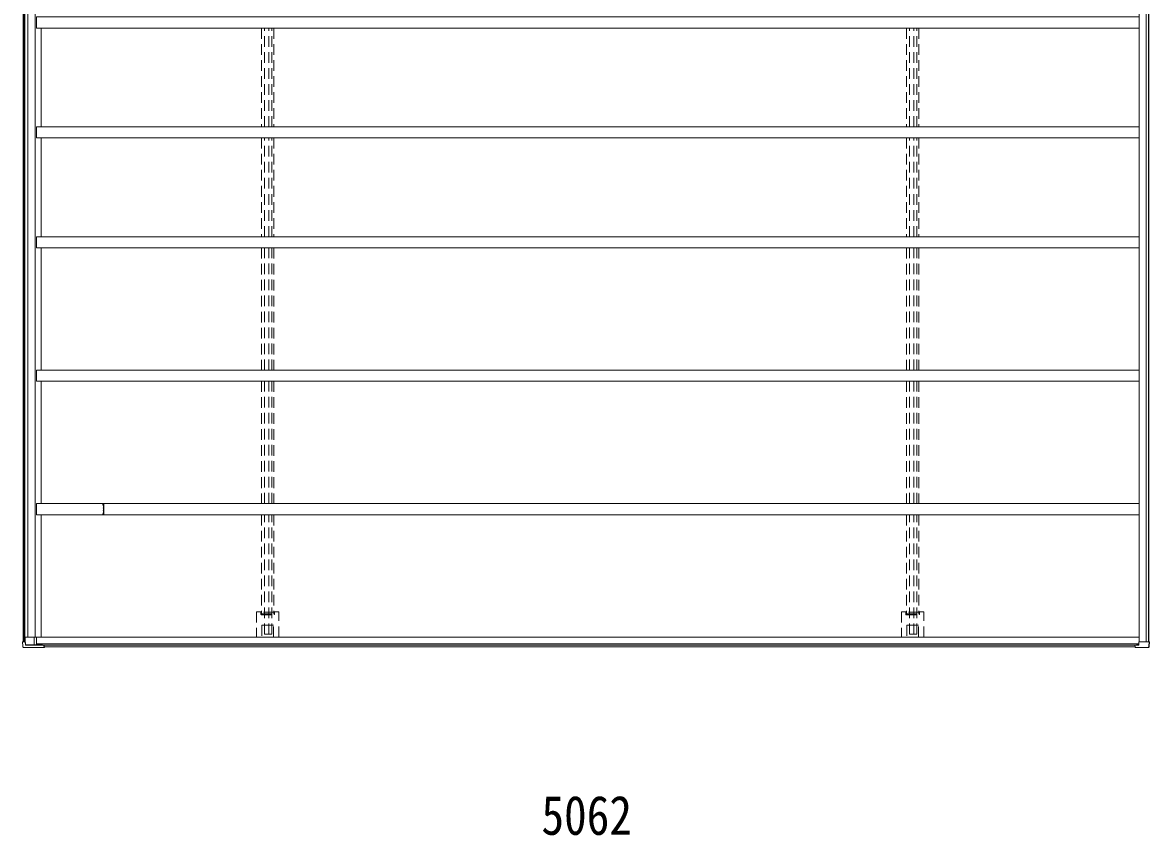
# Model space of a CAD drawing. Units: millimetres at full size, sheet at 1:40; details may follow other scales. Extents: x -11243 to 11243, y -7760 to 7760.
# Drawn here: x 1698 to 6765, y -30 to 3626 of the extents above; entities that cross this region are included whole.
import ezdxf
from ezdxf.enums import TextEntityAlignment as Align

# ---------------------------------------------------------------- set-up
doc = ezdxf.new("R2010")
doc.units = ezdxf.units.MM
doc.header["$LTSCALE"] = 40
doc.linetypes.add('DASHED1', pattern=[1.8, 1.2, -0.6])
for name, color, linetype, lineweight in [('0-3_ELV2', 4, 'Continuous', 9), ('0-4_TABLE1', 6, 'Continuous', 9), ('0-6_OTH_LINE', 6, 'Continuous', 9)]:
    doc.layers.add(name, color=color, linetype=linetype, lineweight=lineweight)
doc.styles.add('ＭＳ ゴシック', font='')
doc.styles.get('ＭＳ ゴシック').set_extended_font_data('MS Gothic')

msp = doc.modelspace()

# ---------------------------------------------------------------- linework, layer by layer
at = {"layer": '0-3_ELV2'}
for p, q in [((1700.17, 5916.73), (1700.17, 840.73)), ((1705.87, 5916.73), (1705.87, 840.73)), ((1708.1, 5916.73), (1708.1, 840.73)), ((1721.9, 5895.73), (1721.9, 861.73)), ((1755.23, 5895.73), (1755.23, 861.73)), ((6719.36, 5916.73), (6719.36, 840.73)), ((6749.56, 5916.73), (6749.56, 840.73)), ((6760.52, 5916.73), (6760.52, 840.73)), ((6762, 5916.73), (6762, 840.73)), ((1760.34, 3600.73), (6719.36, 3600.73)), ((1781.3, 3600.73), (1781.3, 3156.73)), ((1760.34, 3106.73), (6719.36, 3106.73)), ((1781.3, 3106.73), (1781.3, 2662.73)), ((1760.34, 2612.73), (6719.36, 2612.73)), ((1781.3, 2612.73), (1781.3, 2062.73)), ((1760.34, 2012.73), (6719.36, 2012.73)), ((1781.3, 2012.73), (1781.3, 1462.73)), ((2059.62, 1461.73), (2059.62, 1460.78)), ((2059.62, 1457.68), (2059.62, 1456.73)), ((2059.92, 1460.48), (2060.22, 1460.48)), ((2060.22, 1457.98), (2059.92, 1457.98)), ((2060.52, 1460.78), (2060.52, 1461.53)), ((2060.52, 1456.93), (2060.52, 1457.68)), ((2062.12, 1443.13), (2060.57, 1443.13)), ((2060.57, 1442.23), (2062.32, 1442.23)), ((2062.32, 1433.23), (2060.57, 1433.23)), ((2060.57, 1432.33), (2062.12, 1432.33)), ((2060.62, 1455.73), (2062.32, 1455.73)), ((2062.32, 1419.73), (2060.62, 1419.73)), ((2060.82, 1461.83), (2062.42, 1461.83)), ((2062.42, 1456.63), (2060.82, 1456.63)), ((2060.82, 1418.83), (2062.42, 1418.83)), ((2062.62, 1455.43), (2062.62, 1443.63)), ((2062.62, 1441.93), (2062.62, 1433.53)), ((2062.62, 1431.83), (2062.62, 1420.03)), ((2062.72, 1461.53), (2062.72, 1456.93)), ((2063.82, 1447.76), (2063.64, 1461.74)), ((2063.64, 1413.71), (2063.82, 1427.69)), ((2063.82, 1427.69), (2063.82, 1447.76)), ((1760.34, 1412.73), (6719.36, 1412.73)), ((1781.3, 1412.73), (1781.3, 862.73)), ((2059.62, 1418.73), (2059.62, 1417.78)), ((2059.62, 1414.68), (2059.62, 1413.73)), ((2059.92, 1417.48), (2060.22, 1417.48)), ((2060.22, 1414.98), (2059.92, 1414.98)), ((2060.52, 1417.78), (2060.52, 1418.53)), ((2060.52, 1413.93), (2060.52, 1414.68)), ((2062.42, 1413.63), (2060.82, 1413.63)), ((2062.72, 1418.53), (2062.72, 1413.93)), ((1760.34, 862.73), (1760.34, 826.9)), ((1760.34, 862.73), (6719.36, 862.73)), ((1760.34, 831.43), (6716.88, 831.43)), ((1793.81, 825.73), (6699.43, 825.73)), ((1795.03, 818.73), (6700.45, 818.73))]:
    msp.add_line(p, q, dxfattribs=at)
at = {"layer": '0-3_ELV2', "linetype": 'DASHED1'}
for p, q in [((2772.72, 3600.73), (2772.72, 3156.73)), ((2786.29, 3156.73), (2786.29, 3600.73)), ((2806.04, 3156.73), (2806.04, 3600.73)), ((2819.04, 3156.73), (2819.04, 3600.73)), ((2827.72, 3600.73), (2827.72, 3156.73)), ((5672.72, 3600.73), (5672.72, 3156.73)), ((5686.29, 3156.73), (5686.29, 3600.73)), ((5706.04, 3156.73), (5706.04, 3600.73)), ((5719.04, 3156.73), (5719.04, 3600.73)), ((5727.72, 3600.73), (5727.72, 3156.73)), ((2772.72, 3106.73), (2772.72, 2662.73)), ((2786.29, 2662.73), (2786.29, 3106.73)), ((2806.04, 2662.73), (2806.04, 3106.73)), ((2819.04, 2662.73), (2819.04, 3106.73)), ((2827.72, 3106.73), (2827.72, 2662.73)), ((5672.72, 3106.73), (5672.72, 2662.73)), ((5686.29, 2662.73), (5686.29, 3106.73)), ((5706.04, 2662.73), (5706.04, 3106.73)), ((5719.04, 2662.73), (5719.04, 3106.73)), ((5727.72, 3106.73), (5727.72, 2662.73)), ((2772.72, 2612.73), (2772.72, 2062.73)), ((2786.29, 2062.73), (2786.29, 2612.73)), ((2806.04, 2062.73), (2806.04, 2612.73)), ((2819.04, 2062.73), (2819.04, 2612.73)), ((2827.72, 2612.73), (2827.72, 2062.73)), ((5672.72, 2612.73), (5672.72, 2062.73)), ((5686.29, 2062.73), (5686.29, 2612.73)), ((5706.04, 2062.73), (5706.04, 2612.73)), ((5719.04, 2062.73), (5719.04, 2612.73)), ((5727.72, 2612.73), (5727.72, 2062.73)), ((2772.72, 2012.73), (2772.72, 1462.73)), ((2786.29, 1462.73), (2786.29, 2012.73)), ((2806.04, 1462.73), (2806.04, 2012.73)), ((2819.04, 1462.73), (2819.04, 2012.73)), ((2827.72, 2012.73), (2827.72, 1462.73)), ((5672.72, 2012.73), (5672.72, 1462.73)), ((5686.29, 1462.73), (5686.29, 2012.73)), ((5706.04, 1462.73), (5706.04, 2012.73)), ((5719.04, 1462.73), (5719.04, 2012.73)), ((5727.72, 2012.73), (5727.72, 1462.73)), ((2772.72, 1412.73), (2772.72, 966.23)), ((2786.29, 875.73), (2786.29, 1412.73)), ((2806.04, 875.73), (2806.04, 1412.73)), ((2819.04, 875.73), (2819.04, 1412.73)), ((2827.72, 1412.73), (2827.72, 966.23)), ((5672.72, 1412.73), (5672.72, 966.23)), ((5686.29, 875.73), (5686.29, 1412.73)), ((5706.04, 875.73), (5706.04, 1412.73)), ((5719.04, 875.73), (5719.04, 1412.73)), ((5727.72, 1412.73), (5727.72, 966.23)), ((2749.77, 975.68), (2749.77, 862.73)), ((2770.88, 976.68), (2750.77, 976.68)), ((2770.49, 975.06), (2769.46, 976.09)), ((2769.52, 975.1), (2769.52, 964.18)), ((2770.52, 963.18), (2829.92, 963.18)), ((2770.88, 976.68), (2772.43, 975.12)), ((2828.94, 975), (2771.49, 975)), ((2772.43, 975.12), (2772.72, 975.12)), ((2772.72, 966.23), (2827.72, 966.23)), ((2827.72, 975.12), (2828, 975.12)), ((2828, 975.12), (2829.56, 976.68)), ((2849.67, 976.68), (2829.56, 976.68)), ((2830.98, 976.09), (2829.94, 975.06)), ((2830.92, 964.18), (2830.92, 975.1)), ((2850.67, 862.73), (2850.67, 975.68)), ((5649.77, 975.68), (5649.77, 862.73)), ((5670.88, 976.68), (5650.77, 976.68)), ((5670.49, 975.06), (5669.46, 976.09)), ((5669.52, 975.1), (5669.52, 964.18)), ((5670.52, 963.18), (5729.92, 963.18)), ((5670.88, 976.68), (5672.43, 975.12)), ((5728.94, 975), (5671.49, 975)), ((5672.43, 975.12), (5672.72, 975.12)), ((5672.72, 966.23), (5727.72, 966.23)), ((5727.72, 975.12), (5728, 975.12)), ((5728, 975.12), (5729.56, 976.68)), ((5749.67, 976.68), (5729.56, 976.68)), ((5730.98, 976.09), (5729.94, 975.06)), ((5730.92, 964.18), (5730.92, 975.1)), ((5750.67, 862.73), (5750.67, 975.68)), ((2774.22, 915.68), (2774.22, 862.73)), ((2825.22, 916.68), (2775.22, 916.68)), ((2826.22, 862.73), (2826.22, 915.68)), ((5674.22, 915.68), (5674.22, 862.73)), ((5725.22, 916.68), (5675.22, 916.68)), ((5726.22, 862.73), (5726.22, 915.68)), ((2786.29, 875.73), (2819.04, 875.73)), ((5686.29, 875.73), (5719.04, 875.73))]:
    msp.add_line(p, q, dxfattribs=at)
at = {"layer": '0-3_ELV2'}
for points in [[(1760.34, 3600.73), (1760.34, 3650.73), (6719.36, 3650.73)], [(1760.34, 3106.73), (1760.34, 3156.73), (6719.36, 3156.73)], [(1760.34, 2612.73), (1760.34, 2662.73), (6719.36, 2662.73)], [(1760.34, 2012.73), (1760.34, 2062.73), (6719.36, 2062.73)], [(1760.34, 1412.73), (1760.34, 1462.73), (6719.36, 1462.73)]]:
    msp.add_lwpolyline(points, dxfattribs=at)
for centre, radius, start, end in [((2060.62, 1461.73), 1, 89.99977, 179.99977), ((2059.92, 1460.78), 0.3, 179.99708, 269.98543), ((2059.92, 1457.68), 0.3, 90.00291, 180), ((2060.62, 1456.73), 1, 180, 270), ((2060.62, 1418.73), 1, 90, 180), ((2060.57, 1442.68), 0.45, 90, 270), ((2060.57, 1432.78), 0.45, 90, 270), ((2060.22, 1460.78), 0.3, 269.98454, 359.99911), ((2060.22, 1457.68), 0.3, 0.00291, 90.00291), ((2060.82, 1461.53), 0.3, 90.00874, 179.99709), ((2060.82, 1456.93), 0.3, 179.99709, 269.99709), ((2060.82, 1418.53), 0.3, 90, 179.99709), ((2062.12, 1443.63), 0.5, 270, 0), ((2062.12, 1431.83), 0.5, 0, 90), ((2062.32, 1455.43), 0.3, 0, 90), ((2062.32, 1441.93), 0.3, 0, 90), ((2062.32, 1433.53), 0.3, 269.9976, 0.00051), ((2062.32, 1420.03), 0.3, 269.99709, 0), ((2062.42, 1461.53), 0.3, 0, 90.00874), ((2062.42, 1456.93), 0.3, 269.99709, 0), ((2062.42, 1418.53), 0.3, 0, 90), ((2062.64, 1461.73), 1, 0.76383, 90), ((2059.92, 1417.78), 0.3, 180, 270), ((2059.92, 1414.68), 0.3, 90.00291, 180), ((2060.62, 1413.73), 1, 180, 270), ((2060.22, 1417.78), 0.3, 269.99854, 0.00146), ((2060.22, 1414.68), 0.3, 0.00291, 90.00291), ((2060.82, 1413.93), 0.3, 179.99709, 269.99709), ((2062.42, 1413.93), 0.3, 269.99709, 0), ((2062.64, 1413.73), 1, 270, 359.23428)]:
    msp.add_arc(centre, radius, start, end, dxfattribs=at)
at = {"layer": '0-3_ELV2', "linetype": 'DASHED1'}
for centre, start, end in [((2775.22, 915.68), 90, 180), ((2825.22, 915.68), 0, 90), ((5675.22, 915.68), 90, 180), ((5725.22, 915.68), 0, 90)]:
    msp.add_arc(centre, 1, start, end, dxfattribs=at)
for centre, major_axis, ratio, start_param, end_param in [((2750.77, 975.68), (-0.71, 0.71), 0.99628, 5.4996506, 7.06672), ((2769.46, 975.1), (0, -1), 0.061163, 1.5707963, 3.0805061), ((2770.52, 964.18), (-0.71, -0.71), 0.99628, 5.4996506, 7.06672), ((2771.49, 975.06), (1, 0), 0.061163, 3.2026792, 4.712389), ((2828.94, 975.06), (1, 0), 0.061163, 4.712389, 6.2220988), ((2829.92, 964.18), (0.71, -0.71), 0.99628, 5.4996506, 7.06672), ((2830.98, 975.1), (0, -1), 0.061163, 3.2026792, 4.712389), ((2849.67, 975.68), (0.71, 0.71), 0.99628, 5.4996506, 7.06672), ((5650.77, 975.68), (-0.71, 0.71), 0.99628, 5.4996506, 7.06672), ((5669.46, 975.1), (0, -1), 0.061163, 1.5707963, 3.0805061), ((5670.52, 964.18), (-0.71, -0.71), 0.99628, 5.4996506, 7.06672), ((5671.49, 975.06), (1, 0), 0.061163, 3.2026792, 4.712389), ((5728.94, 975.06), (1, 0), 0.061163, 4.712389, 6.2220988), ((5729.92, 964.18), (0.71, -0.71), 0.99628, 5.4996506, 7.06672), ((5730.98, 975.1), (0, -1), 0.061163, 3.2026792, 4.712389), ((5749.67, 975.68), (0.71, 0.71), 0.99628, 5.4996506, 7.06672)]:
    msp.add_ellipse(centre, major_axis=major_axis, ratio=ratio, start_param=start_param, end_param=end_param, dxfattribs=at)
at = {"layer": '0-4_TABLE1'}
for p, q in [((1708.1, 861.73), (1760.34, 861.73)), ((1709.98, 840.73), (1709.78, 861.73)), ((1750.48, 826.9), (1750.51, 861.73)), ((1697.98, 840.73), (1698.96, 822.03)), ((1698, 840.73), (1710.26, 840.73)), ((1698.95, 822.03), (1699.05, 820.34)), ((1699.05, 820.34), (1699.15, 818.93)), ((1699.17, 818.94), (1699.17, 818.93)), ((1702.07, 816.26), (1702.61, 816.25)), ((1702.61, 816.25), (1702.84, 816.26)), ((1702.84, 816.25), (1795.22, 816.25)), ((1703, 815.86), (1703.54, 815.85)), ((1703.54, 815.85), (1703.76, 815.85)), ((1703.76, 815.85), (1796.54, 815.85)), ((1710.95, 826.53), (1710.16, 840.73)), ((1710.26, 840.73), (1710.43, 837.73)), ((1710.43, 837.73), (1710.56, 837.73)), ((1710.96, 828.91), (1710.5, 837.73)), ((1711.11, 826.9), (1710.95, 826.53)), ((1710.95, 826.53), (1793.71, 826.53)), ((1787, 826.9), (1711.11, 826.9)), ((1788.82, 826.75), (1793.81, 826.75)), ((1793.71, 826.53), (1793.81, 826.75)), ((1793.71, 826.53), (1793.71, 825.41)), ((1793.82, 825.36), (1793.81, 826.75)), ((1795.19, 817.92), (1795.18, 817.94)), ((1795.2, 817.93), (1795.19, 817.92)), ((1795.19, 817.92), (1795.19, 817.92)), ((1795.19, 816.33), (1795.21, 816.26)), ((1795.21, 818), (1795.2, 817.96)), ((1795.2, 817.96), (1795.2, 817.93)), ((1795.22, 818.73), (1795.21, 818.16)), ((1795.21, 818.16), (1795.21, 818.1)), ((1795.21, 818.1), (1795.21, 818.04)), ((1795.21, 818.04), (1795.21, 818)), ((1795.21, 816.26), (1795.23, 816.26)), ((1795.23, 816.26), (1795.25, 816.31)), ((1795.25, 816.31), (1795.26, 816.43)), ((1795.26, 816.43), (1795.28, 816.59)), ((1795.28, 816.59), (1795.29, 816.8)), ((1795.29, 816.8), (1795.3, 817.04)), ((1795.3, 817.04), (1795.31, 817.31)), ((1795.31, 817.31), (1795.33, 818.73)), ((1796.43, 818.73), (1796.46, 816.9)), ((1796.46, 816.9), (1796.46, 816.61)), ((1796.46, 816.61), (1796.47, 816.35)), ((1796.47, 816.35), (1796.49, 816.13)), ((1796.49, 816.13), (1796.51, 815.97)), ((1796.51, 815.97), (1796.53, 815.88)), ((1796.53, 815.88), (1796.55, 815.85)), ((1796.55, 817.88), (1796.54, 818.73)), ((1796.55, 817.81), (1796.55, 817.88)), ((1796.55, 817.75), (1796.55, 817.81)), ((1796.56, 817.7), (1796.55, 817.75)), ((1796.55, 815.85), (1796.57, 815.9)), ((1796.56, 817.66), (1796.56, 817.7)), ((1796.57, 817.64), (1796.56, 817.66)), ((1796.57, 817.63), (1796.57, 817.64)), ((1796.58, 817.64), (1796.57, 817.63)), ((1796.57, 815.9), (1796.59, 816.02)), ((1796.71, 818.73), (1796.58, 817.67)), ((1796.58, 817.67), (1796.58, 817.64)), ((1796.59, 816.02), (1796.77, 817.49)), ((1796.77, 817.49), (1796.92, 818.73)), ((6699.54, 826.75), (6699.43, 826.53)), ((6699.43, 826.53), (6699.44, 825.41)), ((6716.65, 826.53), (6699.43, 826.53)), ((6704.52, 826.75), (6699.54, 826.75)), ((6700.91, 816.33), (6700.93, 816.26)), ((6700.93, 816.26), (6700.94, 816.25)), ((6758.41, 816.25), (6700.94, 816.25)), ((6760.14, 815.85), (6702.27, 815.85)), ((6716.66, 826.9), (6706.48, 826.9)), ((6717.34, 840.73), (6716.65, 826.53)), ((6764.98, 840.73), (6717.34, 840.73)), ((6758.64, 816.25), (6758.41, 816.26)), ((6759.17, 816.26), (6758.64, 816.25)), ((6760.6, 815.85), (6760.14, 815.85)), ((6760.9, 815.86), (6760.6, 815.85)), ((6763.27, 840.73), (6762.31, 822.03)), ((6763.85, 820.09), (6763.69, 818.37)), ((6763.69, 818.37), (6763.69, 818.36)), ((6763.95, 821.68), (6763.85, 820.09)), ((6765, 840.73), (6763.95, 821.68))]:
    msp.add_line(p, q, dxfattribs=at)
for centre, radius, start, end in [((1702.03, 819.13), 2.86, 184.00326, 270.96893), ((1702.89, 818.37), 2.51, 234.16004, 272.48225), ((1805.26, 825.24), 11.55, 179.15454, 186.55167), ((2122.25, 880.68), 333.33, 189.80348, 191.1309), ((2123.09, 882.22), 334.14, 189.79798, 191.09267), ((6710.98, 825.24), 11.55, 179.15454, 186.55167), ((7027.97, 880.68), 333.33, 189.80348, 191.1309), ((6703.22, 816.21), 1.01, 177.70316, 200.83937), ((6759.22, 819.14), 2.87, 269.10645, 355.65265), ((6760.96, 818.6), 2.73, 268.74923, 354.97823), ((6707.01, 824.34), 55.36, 354.37516, 357.60396)]:
    msp.add_arc(centre, radius, start, end, dxfattribs=at)
for centre, major_axis, ratio, start_param, end_param in [((2110.01, -6571.5), (430.03, -8222.56), 0.003344, 3.5899476, 3.592413), ((2110, -6553.75), (430.04, -8225.61), 0.003595, 3.5980835, 3.598672)]:
    msp.add_ellipse(centre, major_axis=major_axis, ratio=ratio, start_param=start_param, end_param=end_param, dxfattribs=at)

# ---------------------------------------------------------------- texts
at = {"layer": '0-6_OTH_LINE', "color": 7, "style": 'ＭＳ ゴシック', "width": 0.85}
msp.add_text('5062', height=176, dxfattribs=at).set_placement((4031.09, -79.55), align=Align.BOTTOM_LEFT)

doc.saveas('drawing.dxf')
